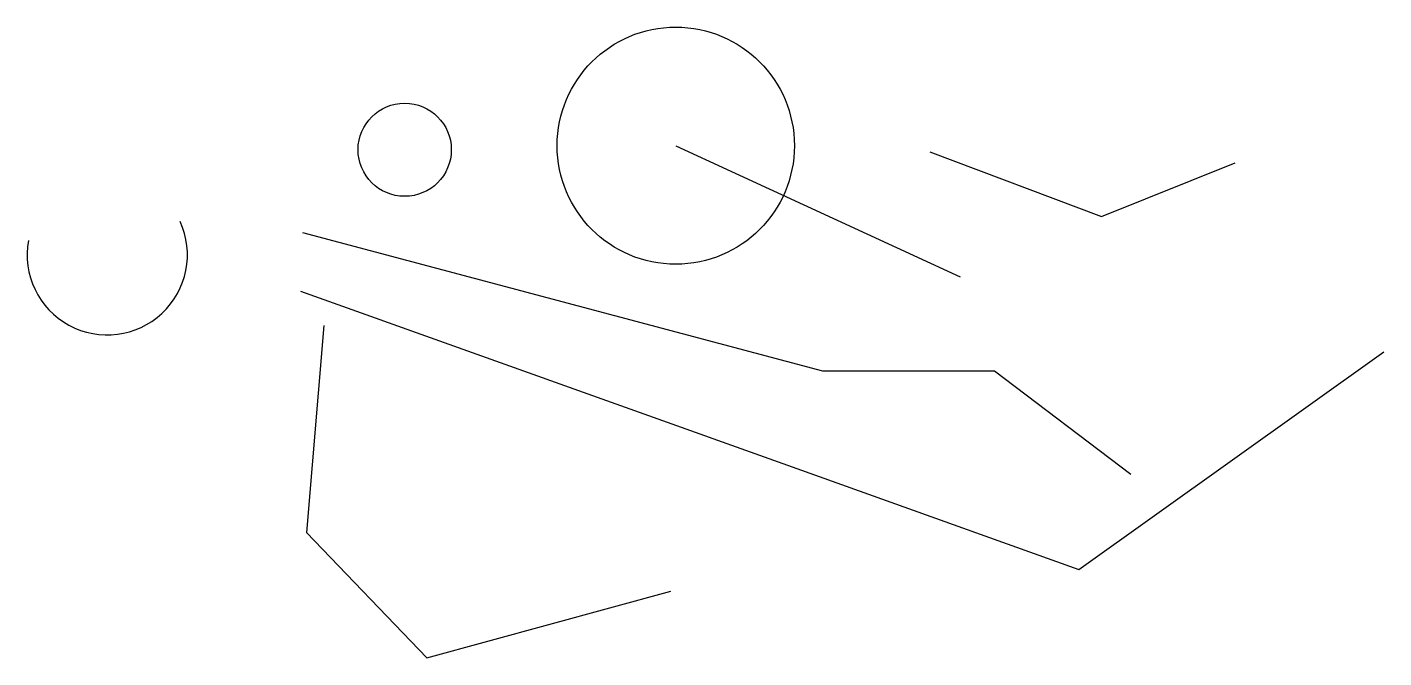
# Model space of a CAD drawing. Header units: inches. Extents: x 4.1 to 44.3, y 5.6 to 24.2.
import ezdxf

# ---------------------------------------------------------------- set-up
doc = ezdxf.new("R2010")
doc.units = ezdxf.units.IN
doc.header["$MEASUREMENT"] = 0
for name, color, linetype in [('drain', 3, 'Continuous'), ('hydrant', 4, 'Continuous'), ('road 2', 8, 'Continuous'), ('water1', 4, 'Continuous'), ('water2', 4, 'Continuous'), ('water3', 4, 'Continuous')]:
    doc.layers.add(name, color=color, linetype=linetype)

msp = doc.modelspace()

# ---------------------------------------------------------------- linework, layer by layer
at = {"layer": 'drain'}
for p, q in [((23.312, 20.722), (31.725, 16.833)), ((12.264, 18.149), (27.654, 14.05)), ((27.654, 14.05), (32.743, 14.05)), ((32.743, 14.05), (36.785, 10.998))]:
    msp.add_line(p, q, dxfattribs=at)
at = {"layer": 'hydrant'}
for p, q in [((12.204, 16.414), (26.755, 11.208)), ((35.242, 8.171), (44.27, 14.619)), ((26.755, 11.208), (35.242, 8.171))]:
    msp.add_line(p, q, dxfattribs=at)
msp.add_circle((15.288, 20.602), 1.38, dxfattribs=at)
at = {"layer": 'road 2'}
for p, q in [((30.827, 20.543), (35.917, 18.628)), ((35.917, 18.628), (39.869, 20.213))]:
    msp.add_line(p, q, dxfattribs=at)
at = {"layer": 'water1'}
msp.add_circle((23.312, 20.722), 3.511, dxfattribs=at)
at = {"layer": 'water2'}
msp.add_arc((6.485, 17.489), 2.372, 169.7807, 24.6474, dxfattribs=at)
at = {"layer": 'water3'}
for p, q in [((12.893, 15.396), (12.384, 9.263)), ((12.384, 9.263), (15.947, 5.553)), ((15.947, 5.553), (23.163, 7.528))]:
    msp.add_line(p, q, dxfattribs=at)

doc.saveas('drawing.dxf')
